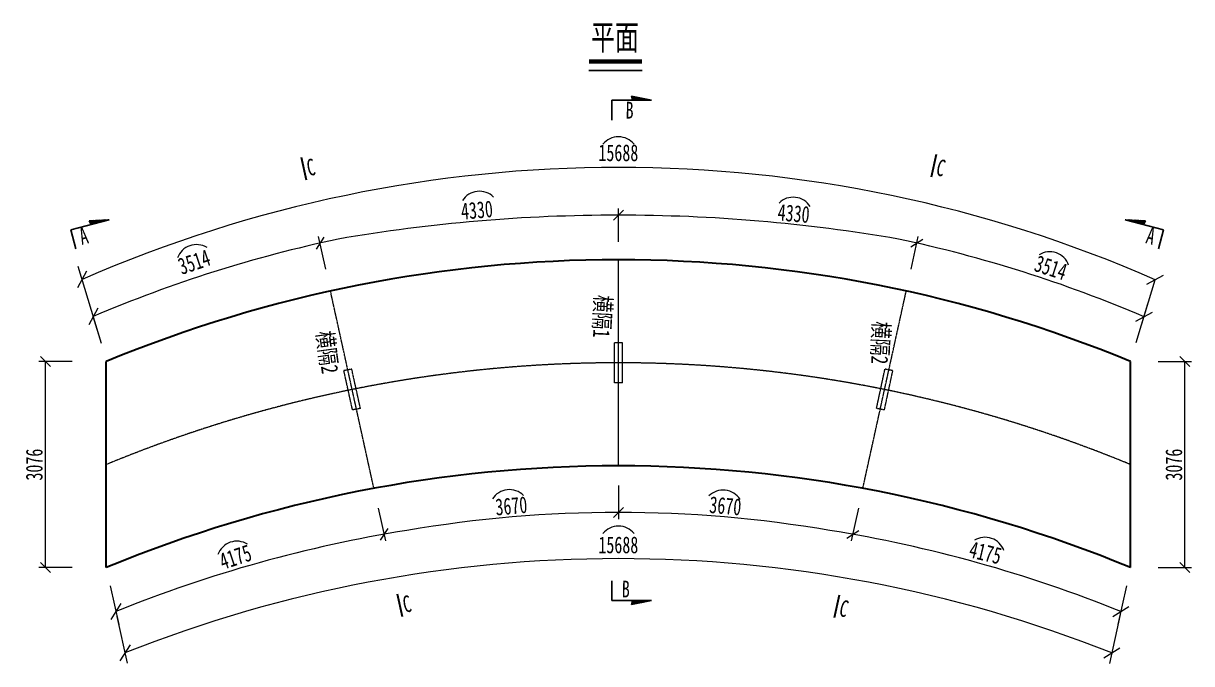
# Model space of a CAD drawing. Header units: millimetres. Extents: x -358959 to 47, y -122282 to 697692.
# Drawn here: x -214617 to -197179, y -12612 to -3058 of the extents above; entities that cross this region are included whole.
import ezdxf
from ezdxf.enums import TextEntityAlignment as Align

# ---------------------------------------------------------------- set-up
doc = ezdxf.new("R2010")
doc.units = ezdxf.units.MM
doc.header["$LTSCALE"] = 2
doc.header["$PDMODE"] = 34
doc.linetypes.add('CENTER2', pattern=[28.575, 19.05, -3.175, 3.175, -3.175])
doc.linetypes.add('DASHED', pattern=[0.75, 0.5, -0.25])
doc.layers.get('Defpoints').update_dxf_attribs({"color": 8, "lineweight": 9})
doc.layers.add('dim', color=3, linetype='Continuous')
for name, color, linetype, lineweight in [('中心线', 7, 'CENTER2', 15), ('标注', 4, 'Continuous', 13), ('标注线及字体', 2, 'Continuous', 15), ('桥 构造粗实', 1, 'Continuous', 30), ('细实线', 4, 'Continuous', 15), ('虚线', 4, 'DASHED', 15), ('钢板粗线', 1, 'Continuous', 25)]:
    doc.layers.add(name, color=color, linetype=linetype, lineweight=lineweight)
doc.styles.add('111', font='仿宋_GB2312.ttf', dxfattribs={"width": 0.7})
doc.styles.add('BM_Anno', font='仿宋_GB2312.ttf', dxfattribs={"width": 0.85})
doc.styles.add('仿宋字', font='仿宋_GB2312.ttf', dxfattribs={"width": 0.7})
doc.dimstyles.new('200', dxfattribs={"dimscale": 0, "dimtxt": 2.5, "dimasz": 1.5, "dimexe": 1, "dimexo": 1, "dimgap": 0.4, "dimtad": 1, "dimdec": 0, "dimdsep": 46, "dimtxsty": '111', "dimblk": 'OBLIQUE', "dimcen": 0, "dimclrd": 256, "dimclre": 256, "dimclrt": 256, "dimadec": 4, "dimazin": 0, "dimtfac": 1, "dimtdec": 0, "dimtmove": 2, "dimatfit": 3, "dimfxl": 4, "dimfxlon": 1, "dimtolj": 1, "dimlwd": -1, "dimlwe": -1, "dimarcsym": 0})

# ---------------------------------------------------------------- blocks, each defined once
blk = doc.blocks.new('_Oblique')
at = {"color": 0, "linetype": 'ByBlock', "lineweight": -2}
blk.add_line((-0.5, -0.5), (0.5, 0.5), dxfattribs=at)
blk = doc.blocks.new('*D3480')
at = {"layer": 'Defpoints', "color": 0, "ltscale": 5, "transparency": 16777216}
for p in [(-214288, -8104), (-213380, -8104), (-213380, -11179)]:
    blk.add_point(p, dxfattribs=at)
at = {"layer": '标注', "ltscale": 5, "transparency": 16777216}
for p, q in [((-213888, -8104), (-214388, -8104)), ((-214288, -11179), (-214288, -8104)), ((-213888, -11179), (-214388, -11179))]:
    blk.add_line(p, q, dxfattribs=at)
at = {"layer": '标注', "ltscale": 5, "transparency": 16777216, "xscale": 149.9999999999998, "yscale": 149.9999999999998, "zscale": 149.9999999999998}
for p, rotation in [((-214288, -8104), 90), ((-214288, -11179), 270)]:
    blk.add_blockref('_Oblique', p, dxfattribs=dict(at, rotation=rotation))
at = {"layer": '标注', "ltscale": 5, "transparency": 16777216, "insert": (-214453, -9642), "char_height": 250, "attachment_point": 5, "rotation": 90, "style": '111'}
blk.add_mtext('\\A1;3076', dxfattribs=at)
blk = doc.blocks.new('*D3481')
at = {"layer": 'Defpoints', "color": 0, "ltscale": 5, "transparency": 16777216}
for p in [(-198091, -8104), (-197279, -8104), (-198091, -11179)]:
    blk.add_point(p, dxfattribs=at)
at = {"layer": '标注', "ltscale": 5, "transparency": 16777216}
for p, q in [((-197679, -8104), (-197179, -8104)), ((-197279, -11179), (-197279, -8104)), ((-197679, -11179), (-197179, -11179))]:
    blk.add_line(p, q, dxfattribs=at)
at = {"layer": '标注', "ltscale": 5, "transparency": 16777216, "xscale": 149.9999999999998, "yscale": 149.9999999999998, "zscale": 149.9999999999998}
for p, rotation in [((-197279, -8104), 90), ((-197279, -11179), 270)]:
    blk.add_blockref('_Oblique', p, dxfattribs=dict(at, rotation=rotation))
at = {"layer": '标注', "ltscale": 5, "transparency": 16777216, "insert": (-197444, -9642), "char_height": 250, "attachment_point": 5, "rotation": 90, "style": '111'}
blk.add_mtext('\\A1;3076', dxfattribs=at)
blk = doc.blocks.new('剖面箭头')
at = {"layer": '钢板粗线', "ltscale": 10}
h = blk.add_hatch(dxfattribs=at)
h.set_pattern_fill('ANSI31', color=256, style=0)
h.set_pattern_definition([(45, (-182.99888, -777.8594), (-0.088388348, 0.088388348), [])])
h.paths.add_polyline_path([(6, -3), (3.15, -3), (3, -3.6)])
for p, q in [((0, 0), (0, -3)), ((0, -3), (6, -3)), ((6, -3), (3, -3.6)), ((3, -3.6), (3.15, -3))]:
    blk.add_line(p, q, dxfattribs=at)

msp = doc.modelspace()

# ---------------------------------------------------------------- linework, layer by layer
at = {"color": 4}
msp.add_line((-206176.5, -3760.6), (-205382.5, -3760.6), dxfattribs=at)
at = {"color": 6, "const_width": 66.7}
msp.add_lwpolyline([(-206176.5, -3627.3), (-205382.5, -3627.3)], dxfattribs=at)
at = {"layer": '中心线', "ltscale": 0.2}
msp.add_arc((-205735.8, -28123), 20000, 67.52827, 112.47174, dxfattribs=at)
at = {"layer": '标注', "ltscale": 5}
for p, q in [((-205735.8, -6319.6), (-205735.8, -5819.6)), ((-205735.8, -6319.6), (-205735.8, -5819.6)), ((-210103.8, -6726.6), (-210211.2, -6238.2)), ((-201367.7, -6726.9), (-201260.4, -6238.5)), ((-205735.8, -9955.9), (-205735.8, -10455.9)), ((-205735.8, -9955.9), (-205735.8, -10455.9)), ((-209319.4, -10292), (-209212, -10780.3)), ((-202152.1, -10292), (-202259.5, -10780.3))]:
    msp.add_line(p, q, dxfattribs=at)
at = {"layer": '标注', "linetype": 'Continuous', "ltscale": 550}
for p, q in [((-213450.2, -7835.7), (-213798, -6687.2)), ((-197922.2, -7543.2), (-197722.2, -6882.7)), ((-198005.3, -7817.5), (-197831.4, -7243.2)), ((-213450.2, -7835.7), (-213572.8, -7430.7)), ((-213320.7, -11450.6), (-213193.2, -12030.1)), ((-198150.9, -11450.5), (-198278.3, -12030.1)), ((-213220.9, -11909.4), (-213066.2, -12606)), ((-198244.7, -11877.2), (-198406.4, -12612.1))]:
    msp.add_line(p, q, dxfattribs=at)
at = {"layer": '标注', "ltscale": 550}
for centre, start, end in [((-205735.8, -25207.1), 66.37939, 113.5916), ((-205722, -25837.1), 66.94391, 77.97454), ((-205738.8, -30373.9), 67.96496, 80.91212), ((-205735.9, -31045.6), 68.39228, 111.60672)]:
    msp.add_arc(centre, 20000, start, end, dxfattribs=at)
at = {"layer": '标注', "ltscale": 5}
for centre, radius, start, end in [((-205735.8, -30620.9), 24701.2, 90, 99.74341), ((-205735.8, -30623), 24703.3, 80.2566, 90), ((-205749.5, -25837.1), 20000, 102.02446, 113.0271), ((-205735.8, -29003.9), 18648, 90, 99.74341), ((-205735.8, -29003.9), 18648, 80.2566, 90), ((-205732.7, -30373.9), 20000, 99.08789, 112.03505)]:
    msp.add_arc(centre, radius, start, end, dxfattribs=at)
at = {"layer": '桥 构造粗实'}
for p, q in [((-210471.4, -5055.4), (-210397, -5393.6)), ((-200991.3, -5015.2), (-201065.7, -5353.4)), ((-213380.3, -11179.5), (-213380.3, -8103.8)), ((-198091.2, -11179.5), (-198091.2, -8103.8)), ((-209037.9, -11571.7), (-208963.5, -11909.9)), ((-202438.1, -11592.2), (-202512.5, -11930.4))]:
    msp.add_line(p, q, dxfattribs=at)
for centre in [(-205735.8, -26585.2), (-205735.8, -29660.8)]:
    msp.add_arc(centre, 20000, 67.52827, 112.47174, dxfattribs=at)
at = {"layer": '细实线'}
for centre, start, end in [((-205733.1, -5050.8), 39.04563, 140.75836), ((-207809.4, -5863.2), 45.27985, 147.51091), ((-203125.6, -5951.8), 32.48909, 134.72015), ((-212033.6, -6658.4), 58.16886, 160.39991), ((-199297.6, -6766.6), 19.60009, 121.83114), ((-207362.2, -10315.7), 45.27985, 147.51091), ((-204172.9, -10323.3), 32.48909, 134.72015), ((-205733.1, -10859.7), 39.04563, 140.75836), ((-211429.2, -11085.1), 58.16886, 160.39991), ((-200263.9, -11026.1), 19.60009, 121.83114)]:
    msp.add_arc(centre, 300, start, end, dxfattribs=at)
at = {"layer": '虚线', "color": 2, "ltscale": 2}
for p, q in [((-205735.8, -9660.8), (-205735.8, -6585.2)), ((-209384.7, -9996.5), (-210032.4, -7052.2)), ((-202086.8, -9996.5), (-201439.1, -7052.2)), ((-205795.8, -8423.1), (-205795.8, -7823.1)), ((-205675.8, -8423.1), (-205675.8, -7823.1)), ((-209703.7, -8825.8), (-209832.6, -8239.8)), ((-209585.6, -8803.8), (-209714.6, -8217.7)), ((-201882.5, -8804.4), (-201756.9, -8217.7)), ((-201764.5, -8826.4), (-201638.9, -8239.8))]:
    msp.add_line(p, q, dxfattribs=at)
for centre, radius, start, end in [((-205735.8, -28623), 20800, 89.83472, 90.16528), ((-205952.7, -28674.7), 20800, 100.41989, 100.75061), ((-205518.8, -28674.7), 20800, 79.24939, 79.58011), ((-205735.8, -28823), 20400, 89.83148, 90.16852), ((-205909.7, -28869.9), 20400, 100.38094, 100.71815), ((-205558.5, -28870.5), 20400, 79.28185, 79.61906)]:
    msp.add_arc(centre, radius, start, end, dxfattribs=at)

# ---------------------------------------------------------------- block references
at = {"layer": 'dim'}
for p, xscale, yscale, zscale, rotation in [((-205833.3, -4500.7), -98.55999999999997, 98.55999999999996, 98.55999999999996, 179.9999999999929), ((-213831, -6423.3), -98.55999999999996, 98.55999999999996, 98.55999999999996, 194.7263007260483), ((-197673, -6423.3), 98.55999999999995, 98.55999999999995, 98.55999999999995, 165.2736992739517), ((-205833.3, -11376.4), 98.55999999999997, 98.55999999999997, 98.55999999999997, 359.9999999999928)]:
    msp.add_blockref('剖面箭头', p, dxfattribs=dict(at, xscale=xscale, yscale=yscale, zscale=zscale, rotation=rotation))
at = {"layer": '标注', "ltscale": 5, "xscale": 149.9999999999998, "yscale": 149.9999999999998, "zscale": 149.9999999999998}
for p in [(-205735.8, -5919.6), (-205735.8, -10355.9)]:
    msp.add_blockref('_Oblique', p, dxfattribs=at)
for p, rotation in [((-205735.8, -5919.6), 180.0000000000685), ((-210189.7, -6335.9), 192.4061366837083), ((-201281.9, -6336.2), 347.6184838876543), ((-205735.8, -10355.9), 180.0000000000689), ((-209233.5, -10682.6), 192.4065380459211), ((-202238, -10682.6), 347.593461953956)]:
    msp.add_blockref('_Oblique', p, dxfattribs=dict(at, rotation=rotation))
at = {"layer": '标注', "ltscale": 550}
for p, xscale, yscale, zscale, rotation in [((-213740, -6878.6), 200, 200, 200, 196.8493059973913), ((-197722.2, -6882.7), 200, 200, 200, 343.1506982235028), ((-213572.8, -7430.7), 200.0000000000001, 200.0000000000001, 200.0000000000001, 196.8493059930685), ((-197889.3, -7434.6), 200, 200, 200, 343.1506982235908), ((-213236.1, -11834.8), 199.9999999999999, 199.9999999999999, 199.9999999999999, 192.4065380458502), ((-198235.4, -11834.8), 200, 200, 200, 347.6086094874546), ((-213099.7, -12449.4), 200, 200, 200, 192.5189600524824), ((-198370.9, -12451.1), 200.0000000000001, 200.0000000000001, 200.0000000000001, 347.5925857921028)]:
    msp.add_blockref('_Oblique', p, dxfattribs=dict(at, xscale=xscale, yscale=yscale, zscale=zscale, rotation=rotation))

# ---------------------------------------------------------------- texts
at = {"layer": '标注', "style": '仿宋字', "width": 0.7}
for s, rotation, p in [('B', 358.80877, (-205629.8, -4477.3)), ('C', 11.21531, (-210358.9, -5338.3)), ('C', 346.40224, (-201007.9, -5319.3)), ('A', 14.47915, (-213744.3, -6365)), ('A', 345.52085, (-197876.9, -6334.7)), ('B', 358.80877, (-205686.7, -11622.7)), ('C', 11.21531, (-208925.4, -11854.7)), ('C', 346.40224, (-202454.7, -11896.2))]:
    msp.add_text(s, height=250, rotation=rotation, dxfattribs=at).set_placement(p)
at = {"layer": '标注', "linetype": 'DASHED', "style": 'BM_Anno', "width": 0.75}
for s, rotation, p in [('横隔1', 267.37296, (-206159.8, -7103.3)), ('横隔2', 277.7803, (-210319.4, -7675.9)), ('横隔2', 267.37296, (-202008, -7496.5))]:
    msp.add_text(s, height=250, rotation=rotation, dxfattribs=at).set_placement(p, align=Align.BOTTOM_LEFT)
at = {"layer": '标注', "ltscale": 550, "char_height": 250, "attachment_point": 5, "style": '仿宋字'}
for insert in [(-205735.8, -4990.2), (-205735.9, -10841.7)]:
    msp.add_mtext('\\A1;15688', dxfattribs=dict(at, insert=insert))
at = {"layer": '标注', "ltscale": 5, "char_height": 250, "attachment_point": 5, "style": '111'}
for s, insert, rotation in [('\\A1;4330', (-207847.5, -5844.5), 4.8717), ('\\A1;4330', (-203118.6, -5894.8), 355.1283), ('\\A1;3670', (-207333.4, -10258.9), 4.8717), ('\\A1;3670', (-204138.1, -10258.9), 355.1283)]:
    msp.add_mtext(s, dxfattribs=dict(at, insert=insert, rotation=rotation))
at = {"layer": '标注', "ltscale": 550, "char_height": 250, "attachment_point": 5, "style": '仿宋字'}
for s, insert, rotation in [('\\A1;3514', (-212066.8, -6619.4), 18.56119), ('\\A1;3514', (-199281, -6704), 342.10517), ('\\A1;4175', (-200256.8, -10957.7), 346.56299), ('\\A1;4175', (-211451.1, -11021.9), 18.42037)]:
    msp.add_mtext(s, dxfattribs=dict(at, insert=insert, rotation=rotation))
at = {"layer": '标注线及字体', "color": 0, "style": '111', "width": 0.7}
msp.add_text('平面', height=375, dxfattribs=at).set_placement((-205787.2, -3276.1), align=Align.MIDDLE)

# ---------------------------------------------------------------- dimensions: what is measured, and where the dimension line sits
at = {"layer": '标注', "ltscale": 5}
for base, p1, p2, picture, middle in [((-214287.5, -8103.8), (-213380.3, -11179.5), (-213380.3, -8103.8), '*D3480', (-214452.5, -9641.7)), ((-197279.2, -8103.8), (-198091.2, -11179.5), (-198091.2, -8103.8), '*D3481', (-197444.2, -9641.7))]:
    dim = msp.add_linear_dim(base=base, p1=p1, p2=p2, angle=90, dimstyle='200', override={"dimscale": 100, "dimarcsym": 1}, dxfattribs=at)
    dim.commit()
    dim.dimension.update_dxf_attribs({"geometry": picture, "text_midpoint": middle})

doc.saveas('drawing.dxf')
